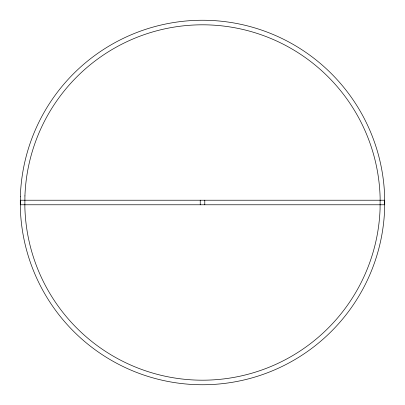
<?xml version="1.0" encoding="UTF-8"?>
<svg xmlns="http://www.w3.org/2000/svg" width="405" height="405" viewBox="0 0 405 405"><rect width="100%" height="100%" fill="white"/><g stroke="black" fill="none" stroke-linecap="round" stroke-linejoin="round"><path stroke-width="0.61" d="M204.783 200.222L204.783 204.778M200.227 200.222L200.227 204.778M20.341 196.774L20.341 208.226A182.25 182.25 0 0 0 202.5 384.75A182.25 182.25 0 0 0 384.659 208.226L384.659 196.774A182.25 182.25 0 0 0 202.5 20.25A182.25 182.25 0 0 0 20.341 196.774M24.928 195.904L24.867 207.066A177.694 177.694 0 0 0 201.482 380.189A177.694 177.694 0 0 0 380.072 209.096L380.133 197.934A177.694 177.694 0 0 0 203.518 24.811A177.694 177.694 0 0 0 24.928 195.904M384.715 200.222L20.285 200.222L20.285 204.778L384.715 204.778L384.715 200.222"/></g></svg>
